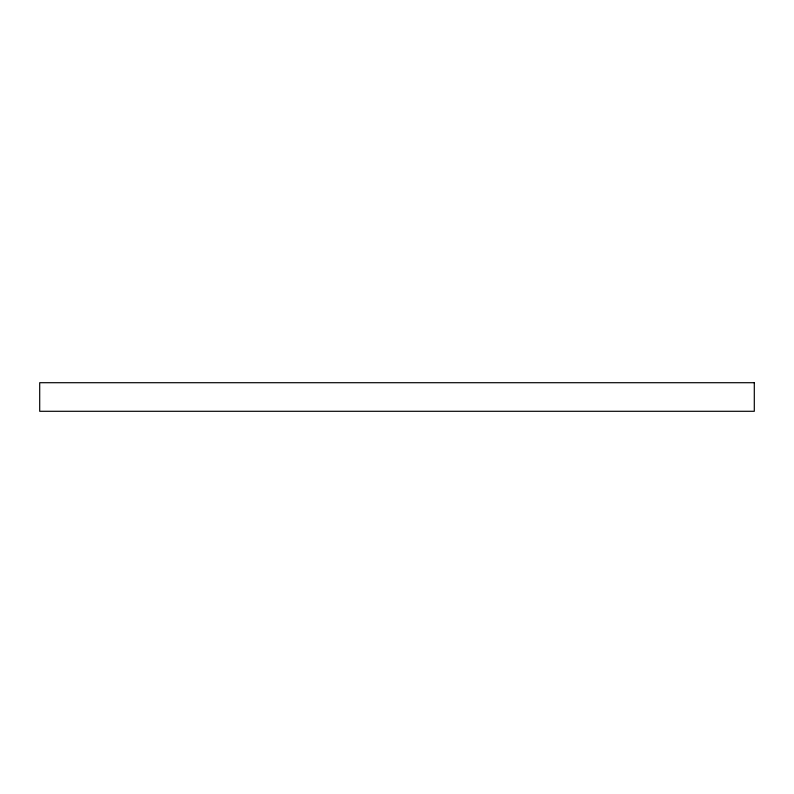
<?xml version="1.0" encoding="UTF-8"?>
<svg xmlns="http://www.w3.org/2000/svg" width="794" height="794" viewBox="0 0 794 794"><rect width="100%" height="100%" fill="white"/><g stroke="black" fill="none" stroke-linecap="round" stroke-linejoin="round"><path stroke-width="1.19" d="M754.3 382.708L39.7 382.708L39.7 411.292L754.3 411.292L754.3 382.708"/></g></svg>
